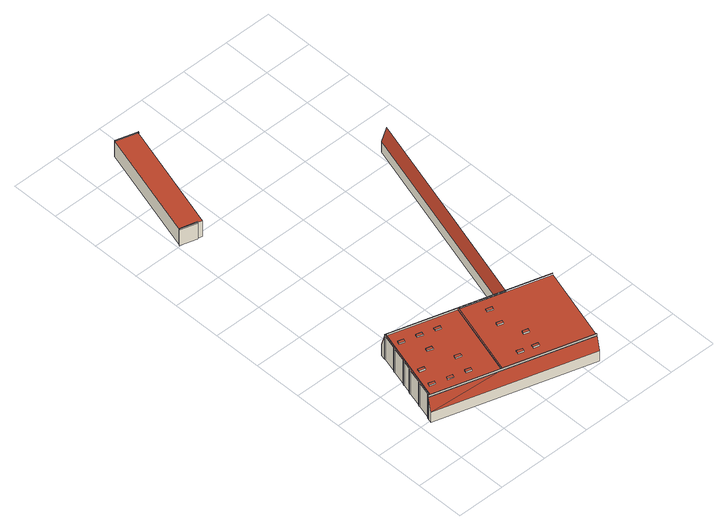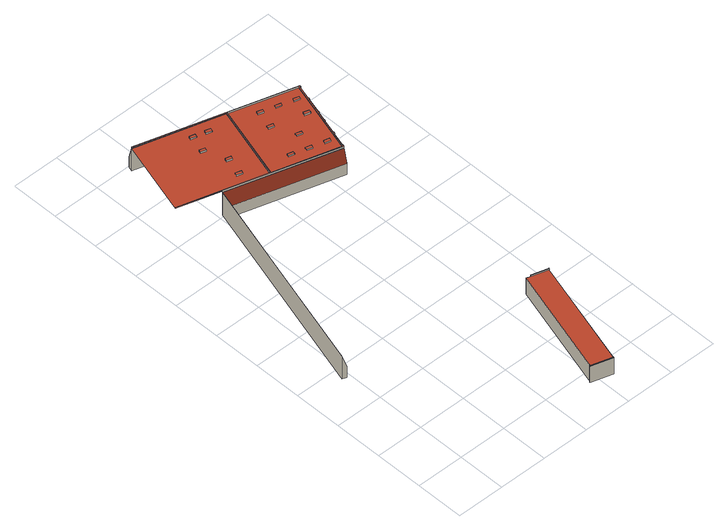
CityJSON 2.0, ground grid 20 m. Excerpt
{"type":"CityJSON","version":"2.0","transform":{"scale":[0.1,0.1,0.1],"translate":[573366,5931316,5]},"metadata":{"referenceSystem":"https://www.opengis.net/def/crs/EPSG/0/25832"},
"CityObjects":{
"building1":{"type":"Building","attributes":{"Grundfläche 2D":"5924.829675","Grundhöhe NN":"5.526"},"children":["building1-1","building1-2","building1-3","building1-4","building1-5","building1-6","building1-7","building1-8","building1-9","building1-10","building1-11","building1-12","building1-13","building1-14","building1-15"],"geometry":[{"type":"MultiSurface","lod":"3","boundaries":[[[0,1,2,3,4,5,6,7]],[[5,4,3,2,8,9,10,11]],[[5,12,13,6]],[[12,5,11,14]],[[12,15,16,13]],[[15,12,14,17]],[[17,18,19,15]],[[15,19,20,16]],[[19,21,22,20]],[[21,19,18,23]],[[21,24,25,22]],[[24,21,23,26]],[[24,27,28,25]],[[27,24,26,29]],[[30,27,29,31]],[[27,30,32,28]],[[30,33,34,32]],[[33,30,31,35]],[[33,36,37,34]],[[36,33,35,38]],[[36,39,40,37]],[[39,36,38,41]],[[42,43,44,45]],[[46,39,41,47]],[[39,46,48,40]],[[46,49,50,48]],[[49,46,47,51]],[[51,52,53,49]],[[49,53,54,50]],[[55,45,44,56]],[[53,57,58,54]],[[57,53,52,59]],[[60,57,59,61]],[[57,60,62,58]],[[60,63,64,62]],[[63,60,61,65]],[[63,66,67,64]],[[66,63,65,68]],[[66,69,70,67]],[[69,66,68,71]],[[72,69,71,73]],[[69,72,74,70]],[[74,72,75,76,77,78]],[[42,45,55,79,80,81,82,83,84,73,71,68,65,61,59,52,51,47,41,38,35,31,29,26,23,18,17,14,11,10,9,8,85,86,87]],[[76,75,72,73,84,83]],[[2,88,85,8]],[[56,89,79,55]],[[88,2,1,90]],[[91,92,93,89,56,44,43,94]],[[76,95,96,77]],[[83,82,97,95,76]]],"semantics":{"surfaces":[{"type":"WallSurface"},{"type":"RoofSurface"}],"values":[0,0,0,0,0,0,0,0,0,0,0,0,0,0,0,0,0,0,0,0,0,0,0,0,0,0,0,0,0,0,0,0,0,0,0,0,0,0,0,0,0,0,0,1,0,0,0,0,1,0,0]}}]},
"building1-1":{"type":"BuildingInstallation","parents":["building1"],"geometry":[{"type":"MultiSurface","lod":"3","boundaries":[[[98,99,100,101]],[[101,100,102,103]],[[98,101,103,104]],[[99,98,104,105]],[[100,99,105,102]]],"semantics":{"surfaces":[{"type":"RoofSurface"},{"type":"WallSurface"}],"values":[0,1,1,1,1]}}]},
"building1-2":{"type":"BuildingInstallation","parents":["building1"],"geometry":[{"type":"MultiSurface","lod":"3","boundaries":[[[106,107,108,109]],[[109,108,110,111]],[[106,109,111,112]],[[107,106,112,113]],[[108,107,113,110]]],"semantics":{"surfaces":[{"type":"RoofSurface"},{"type":"WallSurface"}],"values":[0,1,1,1,1]}}]},
"building1-3":{"type":"BuildingInstallation","parents":["building1"],"geometry":[{"type":"MultiSurface","lod":"3","boundaries":[[[114,115,116,117]],[[117,116,118,119]],[[114,117,119,120]],[[115,114,120,121]],[[121,118,116,115]]],"semantics":{"surfaces":[{"type":"RoofSurface"},{"type":"WallSurface"}],"values":[0,1,1,1,1]}}]},
"building1-4":{"type":"BuildingInstallation","parents":["building1"],"geometry":[{"type":"MultiSurface","lod":"3","boundaries":[[[122,123,124,125]],[[126,127,125,124]],[[127,128,122,125]],[[123,122,128,129]],[[124,123,129,126]]],"semantics":{"surfaces":[{"type":"RoofSurface"},{"type":"WallSurface"}],"values":[0,1,1,1,1]}}]},
"building1-5":{"type":"BuildingInstallation","parents":["building1"],"geometry":[{"type":"MultiSurface","lod":"3","boundaries":[[[130,131,132,133]],[[134,135,133,132]],[[130,133,135,136]],[[131,130,136,137]],[[137,134,132,131]]],"semantics":{"surfaces":[{"type":"RoofSurface"},{"type":"WallSurface"}],"values":[0,1,1,1,1]}}]},
"building1-6":{"type":"BuildingInstallation","parents":["building1"],"geometry":[{"type":"MultiSurface","lod":"3","boundaries":[[[138,139,140,141]],[[141,140,142,143]],[[143,144,138,141]],[[144,145,139,138]],[[140,139,145,142]]],"semantics":{"surfaces":[{"type":"RoofSurface"},{"type":"WallSurface"}],"values":[0,1,1,1,1]}}]},
"building1-7":{"type":"BuildingInstallation","parents":["building1"],"geometry":[{"type":"MultiSurface","lod":"3","boundaries":[[[146,147,148,149]],[[149,148,150,151]],[[146,149,151,152]],[[147,146,152,153]],[[148,147,153,150]]],"semantics":{"surfaces":[{"type":"RoofSurface"},{"type":"WallSurface"}],"values":[0,1,1,1,1]}}]},
"building1-8":{"type":"BuildingInstallation","parents":["building1"],"geometry":[{"type":"MultiSurface","lod":"3","boundaries":[[[154,155,156,157]],[[157,156,158,159]],[[159,160,154,157]],[[160,161,155,154]],[[156,155,161,158]]],"semantics":{"surfaces":[{"type":"RoofSurface"},{"type":"WallSurface"}],"values":[0,1,1,1,1]}}]},
"building1-9":{"type":"BuildingInstallation","parents":["building1"],"geometry":[{"type":"MultiSurface","lod":"3","boundaries":[[[162,163,164,165]],[[165,164,166,167]],[[162,165,167,168]],[[163,162,168,169]],[[164,163,169,166]]],"semantics":{"surfaces":[{"type":"RoofSurface"},{"type":"WallSurface"}],"values":[0,1,1,1,1]}}]},
"building1-10":{"type":"BuildingInstallation","parents":["building1"],"geometry":[{"type":"MultiSurface","lod":"3","boundaries":[[[79,42,87,80]],[[80,87,94,93]],[[89,43,42,79]]],"semantics":{"surfaces":[{"type":"RoofSurface"},{"type":"WallSurface"}],"values":[0,1,1]}}]},
"building1-11":{"type":"BuildingInstallation","parents":["building1"],"geometry":[{"type":"MultiSurface","lod":"3","boundaries":[[[170,171,172,173]],[[173,172,174,175]],[[170,173,175,176]],[[171,170,176,177]],[[172,171,177,174]]],"semantics":{"surfaces":[{"type":"RoofSurface"},{"type":"WallSurface"}],"values":[0,1,1,1,1]}}]},
"building1-12":{"type":"BuildingInstallation","parents":["building1"],"geometry":[{"type":"MultiSurface","lod":"3","boundaries":[[[178,179,180,181]],[[181,180,182,183]],[[178,181,183,184]],[[179,178,184,185]],[[180,179,185,182]]],"semantics":{"surfaces":[{"type":"RoofSurface"},{"type":"WallSurface"}],"values":[0,1,1,1,1]}}]},
"building1-13":{"type":"BuildingInstallation","parents":["building1"],"geometry":[{"type":"MultiSurface","lod":"3","boundaries":[[[186,187,188,189]],[[189,188,190,191]],[[186,189,191,192]],[[187,186,192,193]],[[188,187,193,190]]],"semantics":{"surfaces":[{"type":"RoofSurface"},{"type":"WallSurface"}],"values":[0,1,1,1,1]}}]},
"building1-14":{"type":"BuildingInstallation","parents":["building1"],"geometry":[{"type":"MultiSurface","lod":"3","boundaries":[[[194,195,196,197]],[[197,196,198,199]],[[194,197,199,200]],[[195,194,200,201]],[[196,195,201,198]]],"semantics":{"surfaces":[{"type":"RoofSurface"},{"type":"WallSurface"}],"values":[0,1,1,1,1]}}]},
"building1-15":{"type":"BuildingInstallation","parents":["building1"],"geometry":[{"type":"MultiSurface","lod":"3","boundaries":[[[202,203,204,205]],[[205,204,206,207]],[[202,205,207,208]],[[203,202,208,209]],[[204,203,209,206]]],"semantics":{"surfaces":[{"type":"RoofSurface"},{"type":"WallSurface"}],"values":[0,1,1,1,1]}}]},
"building2":{"type":"Building","attributes":{"Grundfläche 2D":"121.858079","Grundhöhe NN":"5.703"},"geometry":[{"type":"Solid","lod":"3","boundaries":[[[[210,88,211,212]],[[2,212,211]],[[88,210,213,214]],[[2,211,88,214,215]],[[212,2,215,216]],[[210,212,216,213]],[[214,213,216,215]]]],"semantics":{"surfaces":[{"type":"RoofSurface"},{"type":"WallSurface"},{"type":"GroundSurface"}],"values":[[0,0,1,1,1,1,2]]}}]},
"building3":{"type":"Building","attributes":{"Grundfläche 2D":"430.857850","Grundhöhe NN":"5.096"},"children":["building3-1","building3-2"],"geometry":[{"type":"Solid","lod":"3","boundaries":[[[[217,218,219,220,221,222,223,224,225,226,227,228,229]],[[230,231,228,227]],[[231,232,229,228]],[[232,233,217,229]],[[233,234,218,217]],[[234,235,219,218]],[[235,236,237,221,220,219]],[[237,238,239,223,222,221]],[[239,240,224,223]],[[240,241,225,224]],[[225,241,242,230,227,226]],[[236,235,234,233,232,231,230,242,241,240,239,238,237]]]],"semantics":{"surfaces":[{"type":"RoofSurface"},{"type":"WallSurface"},{"type":"GroundSurface"}],"values":[[0,1,1,1,1,1,1,1,1,1,1,2]]}}]},
"building3-1":{"type":"BuildingInstallation","parents":["building3"],"geometry":[{"type":"MultiSurface","lod":"3","boundaries":[[[243,244,245,246,247,248,249]],[[246,245,222,250]],[[247,246,250,217]],[[248,247,217,218]],[[249,248,218,219]],[[221,244,243,249,219,220]],[[245,244,221,222]]],"semantics":{"surfaces":[{"type":"RoofSurface"},{"type":"WallSurface"}],"values":[0,1,1,1,1,1,1]}}]},
"building3-2":{"type":"BuildingInstallation","parents":["building3"],"geometry":[{"type":"MultiSurface","lod":"3","boundaries":[[[251,252,253,254,255,256,257]],[[227,228,258,253,252,251]],[[224,255,254,253,258,223]],[[224,225,256,255]],[[225,226,227,251,257,256]]],"semantics":{"surfaces":[{"type":"RoofSurface"},{"type":"WallSurface"}],"values":[0,1,1,1,1]}}]},
"building4":{"type":"Building","attributes":{"Grundfläche 2D":"262.109122","Grundhöhe NN":"5.339"},"geometry":[{"type":"Solid","lod":"3","boundaries":[[[[259,95,260,261,76]],[[262,263,264,260,95]],[[95,259,76,265,266]],[[263,262,95,266,267]],[[264,263,267,268]],[[260,264,268,269]],[[261,260,269,270]],[[76,261,270,265]],[[270,269,268,267,266,265]]]],"semantics":{"surfaces":[{"type":"RoofSurface"},{"type":"WallSurface"},{"type":"GroundSurface"}],"values":[[0,0,1,1,1,1,1,1,2]]}}]}
},
"vertices":[
[42,208,5],[42,207,5],[42,207,114],[42,208,114],[43,209,114],[44,214,114],[44,214,5],[43,209,5],[42,207,121],[42,208,121],[43,209,121],[44,214,121],[46,213,114],[46,213,5],[46,213,121],[64,273,114],[64,273,5],[64,273,121],[62,273,121],[62,273,114],[62,273,5],[64,281,114],[64,281,5],[64,281,121],[66,280,114],[66,280,5],[66,280,121],[83,339,114],[83,339,5],[83,339,121],[81,340,114],[81,340,121],[81,340,5],[84,348,114],[84,348,5],[84,348,121],[86,347,114],[86,347,5],[86,347,121],[96,384,114],[96,384,5],[96,384,121],[312,130,121],[312,130,114],[48,208,114],[48,208,121],[95,384,114],[95,384,121],[95,384,5],[97,392,114],[97,392,5],[97,392,121],[99,391,121],[99,391,114],[99,391,5],[139,520,121],[139,520,114],[116,451,114],[116,451,5],[116,451,121],[114,451,114],[114,451,121],[114,451,5],[116,459,114],[116,459,5],[116,459,121],[119,458,114],[119,458,5],[119,458,121],[136,518,114],[136,518,5],[136,518,121],[134,518,114],[134,518,121],[134,518,5],[135,522,114],[136,524,114],[136,524,5],[135,522,5],[404,442,121],[407,441,121],[755,339,121],[756,341,121],[136,524,121],[135,522,121],[663,24,121],[664,27,121],[315,129,121],[663,24,114],[404,442,114],[663,24,5],[664,27,114],[755,339,114],[407,441,114],[315,129,114],[585,392,114],[585,392,5],[585,392,120],
[102,235,119],[106,246,119],[83,253,119],[79,242,119],[83,253,114],[79,242,114],[102,235,114],[106,246,114],
[124,308,121],[127,319,121],[104,326,121],[101,315,121],[104,326,114],[101,315,114],[124,308,114],[127,319,114],
[169,215,118],[173,227,118],[150,233,118],[146,222,118],[150,233,114],[146,222,114],[169,215,114],[173,227,114],
[236,196,120],[240,207,120],[217,214,120],[213,202,120],[217,214,114],[213,202,114],[236,196,114],[240,207,114],
[166,453,119],[170,465,119],[147,472,119],[143,460,119],[147,472,114],[143,460,114],[166,453,114],[170,465,114],
[212,362,119],[215,374,119],[192,380,119],[189,369,119],[192,380,114],[189,369,114],[212,362,114],[215,374,114],
[258,269,120],[261,281,120],[238,288,120],[235,276,120],[238,288,114],[235,276,114],[258,269,114],[261,281,114],
[234,434,119],[237,446,119],[214,453,119],[211,441,119],[214,453,114],[211,441,114],[234,434,114],[237,446,114],
[301,414,119],[304,426,119],[281,432,119],[278,421,119],[281,432,114],[278,421,114],[301,414,114],[304,426,114],
[428,139,120],[432,151,120],[409,158,120],[405,146,120],[409,158,114],[405,146,114],[428,139,114],[432,151,114],
[486,123,120],[489,134,120],[466,141,120],[463,129,120],[466,141,114],[463,129,114],[486,123,114],[489,134,114],
[471,285,121],[474,296,121],[451,303,121],[448,291,121],[451,303,114],[448,291,114],[471,285,114],[474,296,114],
[507,194,121],[510,206,121],[488,213,121],[484,201,121],[488,213,114],[484,201,114],[507,194,114],[510,206,114],
[492,358,119],[496,370,119],[473,376,119],[469,365,119],[473,376,114],[469,365,114],[492,358,114],[496,370,114],
[658,6,55],[311,128,114],[36,189,55],[658,6,7],[663,24,7],[42,207,7],[36,189,7],
[230,1838,77],[233,1838,77],[234,1842,77],[231,1843,77],[146,1868,77],[145,1865,77],[11,1407,77],[9,1408,77],[8,1404,77],[10,1404,77],[77,1384,77],[78,1387,77],[96,1382,77],[77,1384,1],[78,1387,1],[96,1382,1],[230,1838,1],[233,1838,1],[234,1842,1],[231,1843,1],[146,1868,1],[145,1865,1],[11,1407,1],[9,1408,1],[8,1404,1],[10,1404,1],
[231,1843,80],[146,1868,80],[145,1865,80],[231,1840,80],[230,1838,80],[233,1838,80],[234,1842,80],[231,1840,77],
[77,1384,81],[78,1387,81],[78,1388,81],[11,1407,81],[9,1408,81],[8,1404,81],[10,1404,81],[78,1388,77],
[405,445,114],[573,417,56],[141,543,56],[703,791,114],[837,1246,114],[818,1252,56],[136,524,3],[585,392,3],[837,1246,3],[818,1252,3],[573,417,3],[141,543,3]
]}
